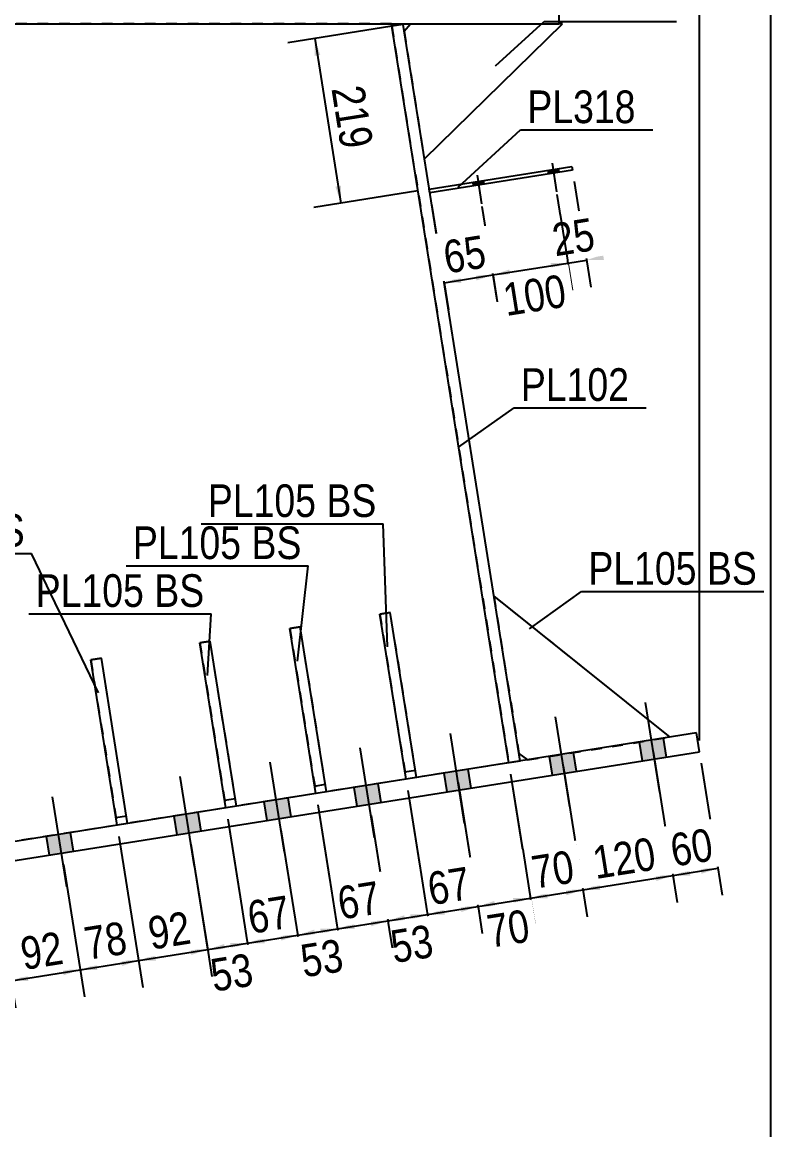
# Model space of a CAD drawing. Header units: millimetres. Extents: x -343 to 60, y -188 to 89.
# Drawn here: x -5.8 to 59.8, y -57 to 40.1 of the extents above; entities that cross this region are included whole.
import ezdxf

# ---------------------------------------------------------------- set-up
doc = ezdxf.new("R2010")
doc.units = ezdxf.units.MM
doc.linetypes.add('DXK_LINE_DOT1', pattern=[1.8814, 0.9407, -0.9407])
doc.styles.add('Arial Narrow', font='ARIALN.TTF', dxfattribs={"height": 0.2})

# ---------------------------------------------------------------- blocks, each defined once
blk = doc.blocks.new('Unknown-623466579-1210')
at = {"color": 5, "linetype": 'Continuous'}
blk.add_line((59.848, -188.079), (59.848, 88.921), dxfattribs=at)
blk = doc.blocks.new('Part-623466579-2314 - 1790')
at = {"color": 7, "linetype": 'DXK_LINE_DOT1'}
for p, q in [((18.557, -12.879), (17.635, -13.025)), ((17.635, -13.025), (19.938, -27.51)), ((20.86, -27.364), (18.557, -12.879))]:
    blk.add_line(p, q, dxfattribs=at)
blk = doc.blocks.new('Part-623466579-1833 - 1790')
at = {"color": 2, "linetype": 'Continuous'}
for p in [(41.244, 41), (-164.094, 40)]:
    blk.add_line(p, (41.244, 40), dxfattribs=at)
blk = doc.blocks.new('Part-623466579-2329 - 1790')
at = {"color": 2, "linetype": 'Continuous'}
for p, q in [((0.187, -15.8), (1.109, -15.653)), ((2.491, -30.284), (0.187, -15.8)), ((3.412, -30.138), (1.109, -15.653))]:
    blk.add_line(p, q, dxfattribs=at)
at = {"color": 7, "linetype": 'DXK_LINE_DOT1'}
for p, q in [((2.386, -29.626), (3.308, -29.48)), ((3.412, -30.138), (2.491, -30.284))]:
    blk.add_line(p, q, dxfattribs=at)
blk = doc.blocks.new('Part-623466579-2309 - 1790')
at = {"color": 2, "linetype": 'Continuous'}
for p, q in [((17.635, -13.025), (18.557, -12.879)), ((19.938, -27.51), (17.635, -13.025)), ((20.86, -27.364), (18.557, -12.879))]:
    blk.add_line(p, q, dxfattribs=at)
at = {"color": 7, "linetype": 'DXK_LINE_DOT1'}
for p, q in [((19.833, -26.852), (20.755, -26.705)), ((20.86, -27.364), (19.938, -27.51))]:
    blk.add_line(p, q, dxfattribs=at)
blk = doc.blocks.new('Part-623466579-1989 - 1790')
at = {"color": 2, "linetype": 'Continuous'}
for p, q in [((27.669, 39.342), (28.231, 40)), ((29.449, 28.149), (41.564, 40)), ((41.564, 40), (41.244, 40))]:
    blk.add_line(p, q, dxfattribs=at)
at = {"color": 7, "linetype": 'DXK_LINE_DOT1'}
for p, q in [((28.231, 40), (41.244, 40)), ((27.669, 39.342), (29.449, 28.149))]:
    blk.add_line(p, q, dxfattribs=at)
blk = doc.blocks.new('Part-623466579-2304 - 1790')
at = {"color": 7, "linetype": 'DXK_LINE_DOT1'}
for p, q in [((26.457, -11.623), (25.536, -11.769)), ((28.761, -26.107), (26.457, -11.623)), ((25.536, -11.769), (27.839, -26.254))]:
    blk.add_line(p, q, dxfattribs=at)
blk = doc.blocks.new('Part-623466579-2334 - 1790')
at = {"color": 7, "linetype": 'DXK_LINE_DOT1'}
for p, q in [((1.109, -15.653), (0.187, -15.8)), ((0.187, -15.8), (2.491, -30.284)), ((3.412, -30.138), (1.109, -15.653))]:
    blk.add_line(p, q, dxfattribs=at)
blk = doc.blocks.new('Part-623466579-1936 - 1790')
at = {"color": 2, "linetype": 'Continuous'}
for p, q in [((27.575, 39.933), (26.587, 39.776)), ((37.846, -24.662), (27.575, 39.933)), ((36.859, -24.82), (26.587, 39.776))]:
    blk.add_line(p, q, dxfattribs=at)
at = {"color": 7, "linetype": 'DXK_LINE_DOT1'}
blk.add_line((37.846, -24.662), (36.859, -24.82), dxfattribs=at)
blk = doc.blocks.new('Part-623466579-2018 - 1790')
at = {"color": 2, "linetype": 'Continuous'}
for p, q in [((53.319, -22.202), (-58.608, -40)), ((53.58, -23.848), (53.319, -22.202)), ((-58.347, -41.646), (53.58, -23.848)), ((-58.608, -40), (-58.347, -41.646))]:
    blk.add_line(p, q, dxfattribs=at)
blk = doc.blocks.new('Part-623466579-2040 - 1790')
at = {"color": 7, "linetype": 'DXK_LINE_DOT1'}
for p, q in [((51.014, -22.569), (35.543, -10.178)), ((35.543, -10.178), (37.742, -24.004)), ((38.505, -24.558), (51.014, -22.569)), ((37.742, -24.004), (38.505, -24.558))]:
    blk.add_line(p, q, dxfattribs=at)
blk = doc.blocks.new('Part-623466579-2282 - 1790')
at = {"color": 2, "linetype": 'Continuous'}
for p, q in [((25.536, -11.769), (26.457, -11.623)), ((28.761, -26.107), (26.457, -11.623)), ((27.839, -26.254), (25.536, -11.769))]:
    blk.add_line(p, q, dxfattribs=at)
at = {"color": 7, "linetype": 'DXK_LINE_DOT1'}
for p, q in [((27.734, -25.595), (28.656, -25.449)), ((28.761, -26.107), (27.839, -26.254))]:
    blk.add_line(p, q, dxfattribs=at)
blk = doc.blocks.new('Part-623466579-2319 - 1790')
at = {"color": 2, "linetype": 'Continuous'}
for p, q in [((9.734, -14.282), (10.656, -14.135)), ((12.037, -28.766), (9.734, -14.282)), ((12.959, -28.62), (10.656, -14.135))]:
    blk.add_line(p, q, dxfattribs=at)
at = {"color": 7, "linetype": 'DXK_LINE_DOT1'}
for p, q in [((11.933, -28.108), (12.854, -27.961)), ((12.959, -28.62), (12.037, -28.766))]:
    blk.add_line(p, q, dxfattribs=at)
blk = doc.blocks.new('Part-623466579-2324 - 1790')
at = {"color": 7, "linetype": 'DXK_LINE_DOT1'}
for p, q in [((10.656, -14.135), (9.734, -14.282)), ((9.734, -14.282), (12.037, -28.766)), ((12.959, -28.62), (10.656, -14.135))]:
    blk.add_line(p, q, dxfattribs=at)
blk = doc.blocks.new('Part-623466579-2396 - 1790')
at = {"color": 2, "linetype": 'Continuous'}
for p, q in [((51.014, -22.569), (35.543, -10.178)), ((37.742, -24.004), (38.505, -24.558))]:
    blk.add_line(p, q, dxfattribs=at)
blk = doc.blocks.new('Part-623466579-2433 - 1790')
at = {"color": 2, "linetype": 'Continuous'}
for p, q in [((-58.608, -40), (-58.608, 40)), ((26.587, 39.776), (26.552, 40))]:
    blk.add_line(p, q, dxfattribs=at)
at = {"color": 7, "linetype": 'DXK_LINE_DOT1'}
for p, q in [((26.552, 40), (-58.608, 40)), ((26.587, 39.776), (36.859, -24.82)), ((36.859, -24.82), (28.761, -26.107)), ((27.839, -26.254), (20.86, -27.364)), ((19.938, -27.51), (12.959, -28.62)), ((12.037, -28.766), (3.412, -30.138)), ((2.491, -30.284), (-7.78, -31.918)), ((-8.702, -32.064), (-17.327, -33.436)), ((-18.249, -33.582), (-25.228, -34.692)), ((-26.15, -34.839), (-33.129, -35.948)), ((-34.05, -36.095), (-42.149, -37.383)), ((-42.939, -37.508), (-58.608, -40))]:
    blk.add_line(p, q, dxfattribs=at)
blk = doc.blocks.new('Bolt-623466579-2434 - 1790')
at = {"linetype": 'Continuous'}
for points in [[(50.422, -22.663), (48.315, -22.998), (48.577, -24.644), (50.684, -24.309)], [(50.422, -22.663), (48.315, -22.998), (48.577, -24.644), (50.684, -24.309)], [(50.422, -22.663), (48.315, -22.998), (48.577, -24.644), (50.684, -24.309)], [(50.422, -22.663), (48.315, -22.998), (48.577, -24.644), (50.684, -24.309)], [(42.521, -23.919), (40.414, -24.254), (40.676, -25.9), (42.783, -25.565)], [(42.521, -23.919), (40.414, -24.254), (40.676, -25.9), (42.783, -25.565)], [(42.521, -23.919), (40.414, -24.254), (40.676, -25.9), (42.783, -25.565)], [(42.521, -23.919), (40.414, -24.254), (40.676, -25.9), (42.783, -25.565)], [(33.304, -25.385), (31.197, -25.72), (31.458, -27.366), (33.565, -27.031)], [(33.304, -25.385), (31.197, -25.72), (31.458, -27.366), (33.565, -27.031)], [(33.304, -25.385), (31.197, -25.72), (31.458, -27.366), (33.565, -27.031)], [(33.304, -25.385), (31.197, -25.72), (31.458, -27.366), (33.565, -27.031)], [(25.403, -26.641), (23.296, -26.976), (23.558, -28.622), (25.665, -28.287)], [(25.403, -26.641), (23.296, -26.976), (23.558, -28.622), (25.665, -28.287)], [(25.403, -26.641), (23.296, -26.976), (23.558, -28.622), (25.665, -28.287)], [(25.403, -26.641), (23.296, -26.976), (23.558, -28.622), (25.665, -28.287)], [(17.502, -27.897), (15.395, -28.233), (15.657, -29.878), (17.764, -29.543)], [(17.502, -27.897), (15.395, -28.233), (15.657, -29.878), (17.764, -29.543)], [(17.502, -27.897), (15.395, -28.233), (15.657, -29.878), (17.764, -29.543)], [(17.502, -27.897), (15.395, -28.233), (15.657, -29.878), (17.764, -29.543)], [(9.601, -29.154), (7.494, -29.489), (7.756, -31.135), (9.863, -30.8)], [(9.601, -29.154), (7.494, -29.489), (7.756, -31.135), (9.863, -30.8)], [(9.601, -29.154), (7.494, -29.489), (7.756, -31.135), (9.863, -30.8)], [(9.601, -29.154), (7.494, -29.489), (7.756, -31.135), (9.863, -30.8)], [(-1.591, -30.934), (-3.698, -31.269), (-3.437, -32.915), (-1.33, -32.58)], [(-1.591, -30.934), (-3.698, -31.269), (-3.437, -32.915), (-1.33, -32.58)], [(-1.591, -30.934), (-3.698, -31.269), (-3.437, -32.915), (-1.33, -32.58)], [(-1.591, -30.934), (-3.698, -31.269), (-3.437, -32.915), (-1.33, -32.58)], [(-12.784, -32.713), (-14.891, -33.048), (-14.629, -34.694), (-12.522, -34.359)], [(-12.784, -32.713), (-14.891, -33.048), (-14.629, -34.694), (-12.522, -34.359)], [(-12.784, -32.713), (-14.891, -33.048), (-14.629, -34.694), (-12.522, -34.359)], [(-12.784, -32.713), (-14.891, -33.048), (-14.629, -34.694), (-12.522, -34.359)], [(-20.685, -33.97), (-22.792, -34.305), (-22.53, -35.951), (-20.423, -35.616)], [(-20.685, -33.97), (-22.792, -34.305), (-22.53, -35.951), (-20.423, -35.616)], [(-20.685, -33.97), (-22.792, -34.305), (-22.53, -35.951), (-20.423, -35.616)], [(-20.685, -33.97), (-22.792, -34.305), (-22.53, -35.951), (-20.423, -35.616)], [(-28.586, -35.226), (-30.692, -35.561), (-30.431, -37.207), (-28.324, -36.872)], [(-28.586, -35.226), (-30.692, -35.561), (-30.431, -37.207), (-28.324, -36.872)], [(-28.586, -35.226), (-30.692, -35.561), (-30.431, -37.207), (-28.324, -36.872)], [(-28.586, -35.226), (-30.692, -35.561), (-30.431, -37.207), (-28.324, -36.872)], [(-36.486, -36.482), (-38.593, -36.817), (-38.331, -38.463), (-36.225, -38.128)], [(-36.486, -36.482), (-38.593, -36.817), (-38.331, -38.463), (-36.225, -38.128)], [(-36.486, -36.482), (-38.593, -36.817), (-38.331, -38.463), (-36.225, -38.128)], [(-36.486, -36.482), (-38.593, -36.817), (-38.331, -38.463), (-36.225, -38.128)], [(-45.704, -37.948), (-47.811, -38.283), (-47.549, -39.929), (-45.442, -39.594)], [(-45.704, -37.948), (-47.811, -38.283), (-47.549, -39.929), (-45.442, -39.594)], [(-45.704, -37.948), (-47.811, -38.283), (-47.549, -39.929), (-45.442, -39.594)], [(-45.704, -37.948), (-47.811, -38.283), (-47.549, -39.929), (-45.442, -39.594)], [(-53.605, -39.204), (-55.711, -39.539), (-55.45, -41.185), (-53.343, -40.85)], [(-53.605, -39.204), (-55.711, -39.539), (-55.45, -41.185), (-53.343, -40.85)], [(-53.605, -39.204), (-55.711, -39.539), (-55.45, -41.185), (-53.343, -40.85)], [(-53.605, -39.204), (-55.711, -39.539), (-55.45, -41.185), (-53.343, -40.85)]]:
    blk.add_hatch(color=3, dxfattribs=at).paths.add_polyline_path(points)
at = {"color": 3, "linetype": 'Continuous'}
for p, q in [((50.099, -27.423), (48.845, -19.538)), ((50.099, -27.423), (48.845, -19.538)), ((50.099, -27.423), (48.845, -19.538)), ((50.099, -27.423), (48.845, -19.538)), ((42.198, -28.679), (40.944, -20.795)), ((42.198, -28.679), (40.944, -20.795)), ((42.198, -28.679), (40.944, -20.795)), ((42.198, -28.679), (40.944, -20.795)), ((32.98, -30.145), (31.727, -22.26)), ((32.98, -30.145), (31.727, -22.26)), ((32.98, -30.145), (31.727, -22.26)), ((32.98, -30.145), (31.727, -22.26)), ((48.577, -24.644), (48.315, -22.998)), ((48.577, -24.644), (48.315, -22.998)), ((48.577, -24.644), (48.315, -22.998)), ((48.577, -24.644), (48.315, -22.998)), ((50.684, -24.309), (50.422, -22.663)), ((50.684, -24.309), (50.422, -22.663)), ((50.684, -24.309), (50.422, -22.663)), ((50.684, -24.309), (50.422, -22.663)), ((25.08, -31.401), (23.826, -23.517)), ((25.08, -31.401), (23.826, -23.517)), ((25.08, -31.401), (23.826, -23.517)), ((25.08, -31.401), (23.826, -23.517)), ((40.676, -25.9), (40.414, -24.254)), ((40.676, -25.9), (40.414, -24.254)), ((40.676, -25.9), (40.414, -24.254)), ((40.676, -25.9), (40.414, -24.254)), ((42.783, -25.565), (42.521, -23.919)), ((42.783, -25.565), (42.521, -23.919)), ((42.783, -25.565), (42.521, -23.919)), ((42.783, -25.565), (42.521, -23.919)), ((17.179, -32.657), (15.925, -24.773)), ((17.179, -32.657), (15.925, -24.773)), ((17.179, -32.657), (15.925, -24.773)), ((17.179, -32.657), (15.925, -24.773)), ((9.278, -33.914), (8.024, -26.029)), ((9.278, -33.914), (8.024, -26.029)), ((9.278, -33.914), (8.024, -26.029)), ((9.278, -33.914), (8.024, -26.029)), ((31.458, -27.366), (31.197, -25.72)), ((31.458, -27.366), (31.197, -25.72)), ((31.458, -27.366), (31.197, -25.72)), ((31.458, -27.366), (31.197, -25.72)), ((33.565, -27.031), (33.304, -25.385)), ((33.565, -27.031), (33.304, -25.385)), ((33.565, -27.031), (33.304, -25.385)), ((33.565, -27.031), (33.304, -25.385)), ((23.558, -28.622), (23.296, -26.976)), ((23.558, -28.622), (23.296, -26.976)), ((23.558, -28.622), (23.296, -26.976)), ((23.558, -28.622), (23.296, -26.976)), ((25.665, -28.287), (25.403, -26.641)), ((25.665, -28.287), (25.403, -26.641)), ((25.665, -28.287), (25.403, -26.641)), ((25.665, -28.287), (25.403, -26.641)), ((-1.915, -35.693), (-3.168, -27.809)), ((-1.915, -35.693), (-3.168, -27.809)), ((-1.915, -35.693), (-3.168, -27.809)), ((-1.915, -35.693), (-3.168, -27.809)), ((17.764, -29.543), (17.502, -27.897)), ((17.764, -29.543), (17.502, -27.897)), ((17.764, -29.543), (17.502, -27.897)), ((17.764, -29.543), (17.502, -27.897)), ((15.657, -29.878), (15.395, -28.233)), ((15.657, -29.878), (15.395, -28.233)), ((15.657, -29.878), (15.395, -28.233)), ((15.657, -29.878), (15.395, -28.233)), ((-13.107, -37.473), (-14.361, -29.589)), ((-13.107, -37.473), (-14.361, -29.589)), ((-13.107, -37.473), (-14.361, -29.589)), ((-13.107, -37.473), (-14.361, -29.589)), ((7.756, -31.135), (7.494, -29.489)), ((7.756, -31.135), (7.494, -29.489)), ((7.756, -31.135), (7.494, -29.489)), ((7.756, -31.135), (7.494, -29.489)), ((9.863, -30.8), (9.601, -29.154)), ((9.863, -30.8), (9.601, -29.154)), ((9.863, -30.8), (9.601, -29.154)), ((9.863, -30.8), (9.601, -29.154)), ((-21.008, -38.729), (-22.262, -30.845)), ((-21.008, -38.729), (-22.262, -30.845)), ((-21.008, -38.729), (-22.262, -30.845)), ((-21.008, -38.729), (-22.262, -30.845)), ((-1.33, -32.58), (-1.591, -30.934)), ((-1.33, -32.58), (-1.591, -30.934)), ((-1.33, -32.58), (-1.591, -30.934)), ((-1.33, -32.58), (-1.591, -30.934)), ((-3.437, -32.915), (-3.698, -31.269)), ((-3.437, -32.915), (-3.698, -31.269)), ((-3.437, -32.915), (-3.698, -31.269)), ((-3.437, -32.915), (-3.698, -31.269)), ((-28.909, -39.986), (-30.162, -32.102)), ((-28.909, -39.986), (-30.162, -32.102)), ((-28.909, -39.986), (-30.162, -32.102)), ((-28.909, -39.986), (-30.162, -32.102)), ((-12.522, -34.359), (-12.784, -32.713)), ((-12.522, -34.359), (-12.784, -32.713)), ((-12.522, -34.359), (-12.784, -32.713)), ((-12.522, -34.359), (-12.784, -32.713)), ((-36.81, -41.242), (-38.063, -33.358)), ((-36.81, -41.242), (-38.063, -33.358)), ((-36.81, -41.242), (-38.063, -33.358)), ((-36.81, -41.242), (-38.063, -33.358)), ((-20.423, -35.616), (-20.685, -33.97)), ((-20.423, -35.616), (-20.685, -33.97)), ((-20.423, -35.616), (-20.685, -33.97)), ((-20.423, -35.616), (-20.685, -33.97)), ((-14.629, -34.694), (-14.891, -33.048)), ((-14.629, -34.694), (-14.891, -33.048)), ((-14.629, -34.694), (-14.891, -33.048)), ((-14.629, -34.694), (-14.891, -33.048)), ((-46.027, -42.708), (-47.281, -34.824)), ((-46.027, -42.708), (-47.281, -34.824)), ((-46.027, -42.708), (-47.281, -34.824)), ((-46.027, -42.708), (-47.281, -34.824)), ((-22.53, -35.951), (-22.792, -34.305)), ((-22.53, -35.951), (-22.792, -34.305)), ((-22.53, -35.951), (-22.792, -34.305)), ((-22.53, -35.951), (-22.792, -34.305)), ((-30.431, -37.207), (-30.692, -35.561)), ((-30.431, -37.207), (-30.692, -35.561)), ((-30.431, -37.207), (-30.692, -35.561)), ((-30.431, -37.207), (-30.692, -35.561)), ((-28.324, -36.872), (-28.586, -35.226)), ((-28.324, -36.872), (-28.586, -35.226)), ((-28.324, -36.872), (-28.586, -35.226)), ((-28.324, -36.872), (-28.586, -35.226)), ((-53.928, -43.964), (-55.181, -36.08)), ((-53.928, -43.964), (-55.181, -36.08)), ((-53.928, -43.964), (-55.181, -36.08)), ((-53.928, -43.964), (-55.181, -36.08)), ((-38.331, -38.463), (-38.593, -36.817)), ((-38.331, -38.463), (-38.593, -36.817)), ((-38.331, -38.463), (-38.593, -36.817)), ((-38.331, -38.463), (-38.593, -36.817)), ((-36.225, -38.128), (-36.486, -36.482)), ((-36.225, -38.128), (-36.486, -36.482)), ((-36.225, -38.128), (-36.486, -36.482)), ((-36.225, -38.128), (-36.486, -36.482)), ((-47.549, -39.929), (-47.811, -38.283)), ((-47.549, -39.929), (-47.811, -38.283)), ((-47.549, -39.929), (-47.811, -38.283)), ((-47.549, -39.929), (-47.811, -38.283)), ((-45.442, -39.594), (-45.704, -37.948)), ((-45.442, -39.594), (-45.704, -37.948)), ((-45.442, -39.594), (-45.704, -37.948)), ((-45.442, -39.594), (-45.704, -37.948)), ((-55.45, -41.185), (-55.711, -39.539)), ((-55.45, -41.185), (-55.711, -39.539)), ((-55.45, -41.185), (-55.711, -39.539)), ((-55.45, -41.185), (-55.711, -39.539)), ((-53.343, -40.85), (-53.605, -39.204)), ((-53.343, -40.85), (-53.605, -39.204)), ((-53.343, -40.85), (-53.605, -39.204)), ((-53.343, -40.85), (-53.605, -39.204))]:
    blk.add_line(p, q, dxfattribs=at)
blk = doc.blocks.new('Part-623466579-10462 - 1790')
at = {"color": 2, "linetype": 'Continuous'}
for p, q in [((29.869, 25.505), (42.379, 27.494)), ((42.379, 27.494), (42.431, 27.165)), ((42.431, 27.165), (29.922, 25.176))]:
    blk.add_line(p, q, dxfattribs=at)
at = {"color": 7, "linetype": 'DXK_LINE_DOT1'}
blk.add_line((29.922, 25.176), (29.869, 25.505), dxfattribs=at)
blk = doc.blocks.new('Bolt-623466579-10463 - 1790')
at = {"linetype": 'Continuous'}
for points in [[(40.324, 26.83), (41.246, 26.976), (41.194, 27.306), (40.272, 27.159)], [(40.324, 26.83), (41.246, 26.976), (41.194, 27.306), (40.272, 27.159)], [(33.74, 25.783), (34.662, 25.929), (34.61, 26.259), (33.688, 26.112)], [(33.74, 25.783), (34.662, 25.929), (34.61, 26.259), (33.688, 26.112)]]:
    blk.add_hatch(color=3, dxfattribs=at).paths.add_polyline_path(points)
at = {"color": 3, "linetype": 'Continuous'}
for p, q in [((40.649, 27.759), (41.047, 25.257)), ((40.649, 27.759), (41.047, 25.257)), ((41.194, 27.306), (41.246, 26.976)), ((41.194, 27.306), (41.246, 26.976)), ((34.065, 26.712), (34.463, 24.21)), ((34.065, 26.712), (34.463, 24.21)), ((34.61, 26.259), (34.662, 25.929)), ((34.61, 26.259), (34.662, 25.929)), ((40.272, 27.159), (40.324, 26.83)), ((40.272, 27.159), (40.324, 26.83)), ((33.688, 26.112), (33.74, 25.783)), ((33.688, 26.112), (33.74, 25.783))]:
    blk.add_line(p, q, dxfattribs=at)
blk = doc.blocks.new('StraightDimension-623466579-2671 - 1790')
at = {"linetype": 'Continuous'}
for points in [[(49.735, -34.686), (51.255, -34.697), (49.813, -35.18)], [(44.886, -35.963), (43.365, -35.952), (44.807, -35.47)]]:
    blk.add_hatch(color=7, dxfattribs=at).paths.add_polyline_path(points)
at = {"color": 7, "linetype": 'Continuous'}
for p, q in [((49.525, -23.818), (51.632, -37.068)), ((41.635, -25.073), (43.742, -38.322)), ((43.365, -35.952), (51.255, -34.697))]:
    blk.add_line(p, q, dxfattribs=at)
at = {"color": 0}
blk.add_wipeout([(50.587, -34.652), (49.928, -30.504), (43.326, -31.554), (43.986, -35.701)], dxfattribs=at)
at = {"color": 3, "style": 'Arial Narrow'}
blk.add_text('120', height=2.8633, rotation=9.03554, dxfattribs=at).set_placement((44.484, -35.015))
blk = doc.blocks.new('StraightDimension-623466579-2750 - 1790')
at = {"linetype": 'Continuous'}
for points in [[(15.445, -40.645), (13.924, -40.633), (15.367, -40.151)], [(16.815, -39.921), (18.336, -39.932), (16.893, -40.414)]]:
    blk.add_hatch(color=7, dxfattribs=at).paths.add_polyline_path(points)
at = {"color": 7, "linetype": 'Continuous'}
for p, q in [((12.194, -29.754), (14.301, -43.004)), ((16.867, -30.699), (18.713, -42.302)), ((13.924, -40.633), (18.336, -39.932))]:
    blk.add_line(p, q, dxfattribs=at)
at = {"color": 0}
blk.add_wipeout([(18.504, -39.753), (17.845, -35.605), (13.049, -36.368), (13.708, -40.516)], dxfattribs=at)
at = {"color": 3, "style": 'Arial Narrow'}
blk.add_text('67', height=2.8633, rotation=9.03554, dxfattribs=at).set_placement((14.207, -39.829))
blk = doc.blocks.new('StraightDimension-623466579-11351 - 1790')
at = {"linetype": 'Continuous'}
for points in [[(45.206, 19.265), (43.685, 19.276), (45.128, 19.758)], [(40.519, 19.026), (42.04, 19.014), (40.597, 18.532)]]:
    blk.add_hatch(color=7, dxfattribs=at).paths.add_polyline_path(points)
at = {"color": 7, "linetype": 'Continuous'}
for p, q in [((42.588, 26.177), (44.062, 16.906)), ((41.082, 25.033), (42.416, 16.644)), ((42.04, 19.014), (43.685, 19.276))]:
    blk.add_line(p, q, dxfattribs=at)
at = {"color": 0}
blk.add_wipeout([(45.237, 19.675), (44.577, 23.822), (39.781, 23.06), (40.441, 18.912)], dxfattribs=at)
at = {"color": 3, "style": 'Arial Narrow'}
blk.add_text('25', height=2.8633, rotation=9.03554, dxfattribs=at).set_placement((40.939, 19.599))
blk = doc.blocks.new('StraightDimension-623466579-2687 - 1790')
at = {"linetype": 'Continuous'}
for points in [[(41.845, -35.941), (43.365, -35.952), (41.923, -36.434)], [(40.267, -36.698), (38.746, -36.687), (40.188, -36.204)]]:
    blk.add_hatch(color=7, dxfattribs=at).paths.add_polyline_path(points)
at = {"color": 7, "linetype": 'Continuous'}
for p, q in [((41.635, -25.073), (43.742, -38.322)), ((37.016, -25.807), (39.123, -39.057)), ((38.746, -36.687), (43.365, -35.952))]:
    blk.add_line(p, q, dxfattribs=at)
at = {"color": 0}
blk.add_wipeout([(43.43, -35.79), (42.77, -31.642), (37.974, -32.405), (38.634, -36.552)], dxfattribs=at)
at = {"color": 3, "style": 'Arial Narrow'}
blk.add_text('70', height=2.8633, rotation=9.03554, dxfattribs=at).set_placement((39.132, -35.866))
blk = doc.blocks.new('StraightDimension-623466579-2657 - 1790')
at = {"linetype": 'Continuous'}
for points in [[(52.776, -34.709), (51.255, -34.697), (52.698, -34.215)], [(53.685, -34.058), (55.206, -34.069), (53.764, -34.552)]]:
    blk.add_hatch(color=7, dxfattribs=at).paths.add_polyline_path(points)
at = {"color": 7, "linetype": 'Continuous'}
for p, q in [((49.525, -23.818), (51.632, -37.068)), ((53.738, -24.836), (55.583, -36.439)), ((51.255, -34.697), (55.206, -34.069))]:
    blk.add_line(p, q, dxfattribs=at)
at = {"color": 0}
blk.add_wipeout([(55.605, -33.854), (54.945, -29.706), (50.149, -30.469), (50.809, -34.616)], dxfattribs=at)
at = {"color": 3, "style": 'Arial Narrow'}
blk.add_text('60', height=2.8633, rotation=9.03554, dxfattribs=at).set_placement((51.307, -33.93))
blk = doc.blocks.new('StraightDimension-623466579-2693 - 1790')
at = {"linetype": 'Continuous'}
for points in [[(37.225, -36.675), (38.746, -36.687), (37.304, -37.169)], [(35.663, -37.43), (34.142, -37.419), (35.584, -36.936)]]:
    blk.add_hatch(color=7, dxfattribs=at).paths.add_polyline_path(points)
at = {"color": 7, "linetype": 'Continuous'}
for p, q in [((37.016, -25.807), (39.099, -38.909)), ((32.412, -26.539), (34.496, -39.641)), ((34.142, -37.419), (38.746, -36.687))]:
    blk.add_line(p, q, dxfattribs=at)
at = {"color": 0}
blk.add_wipeout([(39.525, -40.967), (38.866, -36.819), (34.07, -37.582), (34.729, -41.73)], dxfattribs=at)
at = {"color": 3, "style": 'Arial Narrow'}
blk.add_text('70', height=2.8633, rotation=9.03554, dxfattribs=at).set_placement((35.228, -41.043))
blk = doc.blocks.new('StraightDimension-623466579-2700 - 1790')
at = {"linetype": 'Continuous'}
for points in [[(31.247, -38.132), (29.726, -38.121), (31.168, -37.638)], [(32.622, -37.407), (34.142, -37.419), (32.7, -37.901)]]:
    blk.add_hatch(color=7, dxfattribs=at).paths.add_polyline_path(points)
at = {"color": 7, "linetype": 'Continuous'}
for p, q in [((32.412, -26.539), (34.519, -39.789)), ((27.996, -27.241), (30.103, -40.491)), ((29.726, -38.121), (34.142, -37.419))]:
    blk.add_line(p, q, dxfattribs=at)
at = {"color": 0}
blk.add_wipeout([(34.309, -37.24), (33.649, -33.092), (28.853, -33.855), (29.513, -38.003)], dxfattribs=at)
at = {"color": 3, "style": 'Arial Narrow'}
blk.add_text('67', height=2.8633, rotation=9.03554, dxfattribs=at).set_placement((30.011, -37.316))
blk = doc.blocks.new('StraightDimension-623466579-2711 - 1790')
at = {"linetype": 'Continuous'}
for points in [[(27.757, -38.687), (26.236, -38.676), (27.678, -38.193)], [(28.205, -38.11), (29.726, -38.121), (28.284, -38.603)]]:
    blk.add_hatch(color=7, dxfattribs=at).paths.add_polyline_path(points)
at = {"color": 7, "linetype": 'Continuous'}
for p, q in [((27.996, -27.241), (30.079, -40.343)), ((24.768, -29.442), (26.59, -40.898)), ((26.236, -38.676), (29.726, -38.121))]:
    blk.add_line(p, q, dxfattribs=at)
at = {"color": 0}
blk.add_wipeout([(31.062, -42.313), (30.403, -38.165), (25.607, -38.928), (26.266, -43.076)], dxfattribs=at)
at = {"color": 3, "style": 'Arial Narrow'}
blk.add_text('53', height=2.8633, rotation=9.03554, dxfattribs=at).set_placement((26.765, -42.389))
blk = doc.blocks.new('StraightDimension-623466579-2724 - 1790')
at = {"linetype": 'Continuous'}
for points in [[(24.716, -38.664), (26.236, -38.676), (24.794, -39.158)], [(23.346, -39.388), (21.825, -39.377), (23.267, -38.895)]]:
    blk.add_hatch(color=7, dxfattribs=at).paths.add_polyline_path(points)
at = {"color": 7, "linetype": 'Continuous'}
for p, q in [((20.095, -28.498), (22.202, -41.747)), ((24.768, -29.442), (26.613, -41.046)), ((21.825, -39.377), (26.236, -38.676))]:
    blk.add_line(p, q, dxfattribs=at)
at = {"color": 0}
blk.add_wipeout([(26.405, -38.497), (25.746, -34.349), (20.95, -35.112), (21.609, -39.26)], dxfattribs=at)
at = {"color": 3, "style": 'Arial Narrow'}
blk.add_text('67', height=2.8633, rotation=9.03554, dxfattribs=at).set_placement((22.108, -38.573))
blk = doc.blocks.new('StraightDimension-623466579-2737 - 1790')
at = {"linetype": 'Continuous'}
for points in [[(19.856, -39.943), (18.336, -39.932), (19.778, -39.45)], [(20.304, -39.366), (21.825, -39.377), (20.383, -39.86)]]:
    blk.add_hatch(color=7, dxfattribs=at).paths.add_polyline_path(points)
at = {"color": 7, "linetype": 'Continuous'}
for p, q in [((20.095, -28.498), (22.178, -41.599)), ((16.867, -30.699), (18.689, -42.154)), ((18.336, -39.932), (21.825, -39.377))]:
    blk.add_line(p, q, dxfattribs=at)
at = {"color": 0}
blk.add_wipeout([(23.161, -43.569), (22.502, -39.421), (17.706, -40.184), (18.365, -44.332)], dxfattribs=at)
at = {"color": 3, "style": 'Arial Narrow'}
blk.add_text('53', height=2.8633, rotation=9.03554, dxfattribs=at).set_placement((18.864, -43.645))
blk = doc.blocks.new('StraightDimension-623466579-2763 - 1790')
at = {"linetype": 'Continuous'}
for points in [[(11.956, -41.2), (10.435, -41.188), (11.877, -40.706)], [(12.404, -40.622), (13.924, -40.633), (12.482, -41.116)]]:
    blk.add_hatch(color=7, dxfattribs=at).paths.add_polyline_path(points)
at = {"color": 7, "linetype": 'Continuous'}
for p, q in [((12.194, -29.754), (14.278, -42.856)), ((8.967, -31.955), (10.788, -43.41)), ((10.435, -41.188), (13.924, -40.633))]:
    blk.add_line(p, q, dxfattribs=at)
at = {"color": 0}
blk.add_wipeout([(15.261, -44.826), (14.601, -40.678), (9.805, -41.44), (10.465, -45.588)], dxfattribs=at)
at = {"color": 3, "style": 'Arial Narrow'}
blk.add_text('53', height=2.8633, rotation=9.03554, dxfattribs=at).set_placement((10.963, -44.901))
blk = doc.blocks.new('StraightDimension-623466579-2776 - 1790')
at = {"linetype": 'Continuous'}
for points in [[(5.898, -42.163), (4.378, -42.152), (5.82, -41.669)], [(8.914, -41.177), (10.435, -41.188), (8.993, -41.671)]]:
    blk.add_hatch(color=7, dxfattribs=at).paths.add_polyline_path(points)
at = {"color": 7, "linetype": 'Continuous'}
for p, q in [((2.648, -31.272), (4.755, -44.522)), ((8.967, -31.955), (10.812, -43.559)), ((4.378, -42.152), (10.435, -41.188))]:
    blk.add_line(p, q, dxfattribs=at)
at = {"color": 0}
blk.add_wipeout([(9.781, -41.14), (9.121, -36.993), (4.325, -37.755), (4.985, -41.903)], dxfattribs=at)
at = {"color": 3, "style": 'Arial Narrow'}
blk.add_text('92', height=2.8633, rotation=9.03554, dxfattribs=at).set_placement((5.483, -41.216))
blk = doc.blocks.new('StraightDimension-623466579-2789 - 1790')
at = {"linetype": 'Continuous'}
for points in [[(0.763, -42.979), (-0.758, -42.968), (0.684, -42.486)], [(2.857, -42.14), (4.378, -42.152), (2.936, -42.634)]]:
    blk.add_hatch(color=7, dxfattribs=at).paths.add_polyline_path(points)
at = {"color": 7, "linetype": 'Continuous'}
for p, q in [((2.648, -31.272), (4.755, -44.522)), ((-2.226, -33.735), (-0.381, -45.338)), ((-0.758, -42.968), (4.378, -42.152))]:
    blk.add_line(p, q, dxfattribs=at)
at = {"color": 0}
blk.add_wipeout([(4.184, -42.03), (3.525, -37.882), (-1.271, -38.645), (-0.612, -42.793)], dxfattribs=at)
at = {"color": 3, "style": 'Arial Narrow'}
blk.add_text('78', height=2.8633, rotation=9.03554, dxfattribs=at).set_placement((-0.113, -42.106))
blk = doc.blocks.new('StraightDimension-623466579-2803 - 1790')
at = {"linetype": 'Continuous'}
for points in [[(-5.294, -43.943), (-6.815, -43.931), (-5.373, -43.449)], [(-2.278, -42.957), (-0.758, -42.968), (-2.2, -43.451)]]:
    blk.add_hatch(color=7, dxfattribs=at).paths.add_polyline_path(points)
at = {"color": 7, "linetype": 'Continuous'}
for p, q in [((-8.545, -33.052), (-6.438, -46.302)), ((-2.226, -33.735), (-0.381, -45.338)), ((-6.815, -43.931), (-0.758, -42.968))]:
    blk.add_line(p, q, dxfattribs=at)
at = {"color": 0}
blk.add_wipeout([(-1.412, -42.92), (-2.072, -38.772), (-6.868, -39.535), (-6.208, -43.683)], dxfattribs=at)
at = {"color": 3, "style": 'Arial Narrow'}
blk.add_text('92', height=2.8633, rotation=9.03554, dxfattribs=at).set_placement((-5.71, -42.996))
blk = doc.blocks.new('StraightDimension-623466579-2962 - 1790')
at = {"color": 7, "linetype": 'Continuous'}
blk.add_line((53.58, -22.848), (53.58, 86.387), dxfattribs=at)
blk = doc.blocks.new('StraightDimension-623466579-11318 - 1790')
at = {"linetype": 'Continuous'}
for points in [[(19.818, 37.181), (19.83, 38.702), (20.312, 37.259)], [(22.135, 25.794), (22.124, 24.273), (21.642, 25.715)]]:
    blk.add_hatch(color=7, dxfattribs=at).paths.add_polyline_path(points)
at = {"color": 7, "linetype": 'Continuous'}
for p, q in [((26.587, 39.776), (17.459, 38.325)), ((19.83, 38.702), (22.124, 24.273)), ((28.882, 25.348), (19.754, 23.896))]:
    blk.add_line(p, q, dxfattribs=at)
at = {"color": 0}
blk.add_wipeout([(21.65, 28.21), (25.798, 28.87), (24.748, 35.471), (20.6, 34.812)], dxfattribs=at)
at = {"color": 3, "style": 'Arial Narrow'}
blk.add_text('219', height=2.8633, rotation=-80.96467, dxfattribs=at).set_placement((21.287, 34.313))
blk = doc.blocks.new('StraightDimension-623466579-11352 - 1790')
at = {"linetype": 'Continuous'}
for points in [[(40.519, 19.026), (42.04, 19.014), (40.597, 18.532)], [(36.976, 17.956), (35.456, 17.967), (36.898, 18.45)]]:
    blk.add_hatch(color=7, dxfattribs=at).paths.add_polyline_path(points)
at = {"color": 7, "linetype": 'Continuous'}
for p, q in [((41.082, 25.033), (42.393, 16.792)), ((34.498, 23.986), (35.809, 15.745)), ((35.456, 17.967), (42.04, 19.014))]:
    blk.add_line(p, q, dxfattribs=at)
at = {"color": 0}
blk.add_wipeout([(42.731, 14.72), (42.072, 18.868), (35.47, 17.818), (36.13, 13.67)], dxfattribs=at)
at = {"color": 3, "style": 'Arial Narrow'}
blk.add_text('100', height=2.8633, rotation=9.03554, dxfattribs=at).set_placement((36.628, 14.357))
blk = doc.blocks.new('StraightDimension-623466579-11353 - 1790')
at = {"linetype": 'Continuous'}
for points in [[(32.697, 17.275), (31.176, 17.287), (32.618, 17.769)], [(33.935, 17.979), (35.456, 17.967), (34.013, 17.485)]]:
    blk.add_hatch(color=7, dxfattribs=at).paths.add_polyline_path(points)
at = {"color": 7, "linetype": 'Continuous'}
for p, q in [((30.079, 24.188), (31.553, 14.917)), ((34.498, 23.986), (35.832, 15.597)), ((31.176, 17.287), (35.456, 17.967))]:
    blk.add_line(p, q, dxfattribs=at)
at = {"color": 0}
blk.add_wipeout([(35.69, 18.157), (35.031, 22.304), (30.235, 21.542), (30.894, 17.394)], dxfattribs=at)
at = {"color": 3, "style": 'Arial Narrow'}
blk.add_text('65', height=2.8633, rotation=9.03554, dxfattribs=at).set_placement((31.393, 18.081))
blk = doc.blocks.new('Mark-623466579-1932 - 1790')
at = {"color": 7, "linetype": 'Continuous'}
for p, q in [((32.455, 2.877), (37.318, 6.322)), ((37.318, 6.322), (48.922, 6.322))]:
    blk.add_line(p, q, dxfattribs=at)
at = {"color": 0}
blk.add_wipeout([(47.422, 6.922), (47.422, 9.922), (37.918, 9.922), (37.918, 6.922)], dxfattribs=at)
blk.add_wipeout([(47.422, 6.922), (47.422, 9.922), (37.918, 9.922), (37.918, 6.922)], dxfattribs=at)
at = {"color": 3, "style": 'Arial Narrow'}
blk.add_text('PL102', height=2.8633, dxfattribs=at).set_placement((37.918, 6.922))
blk = doc.blocks.new('Mark-623466579-1985 - 1790')
at = {"color": 7, "linetype": 'Continuous'}
for p, q in [((35.677, 36.318), (39.964, 40.199)), ((39.964, 40.199), (51.568, 40.199))]:
    blk.add_line(p, q, dxfattribs=at)
at = {"color": 0}
for points in [[(50.068, 44.699), (50.068, 47.699), (40.564, 47.699), (40.564, 44.699)], [(50.32, 40.799), (50.32, 43.799), (40.564, 43.799), (40.564, 40.799)]]:
    blk.add_wipeout(points, dxfattribs=at)
for points in [[(50.068, 44.699), (50.068, 47.699), (40.564, 47.699), (40.564, 44.699)], [(50.32, 40.799), (50.32, 43.799), (40.564, 43.799), (40.564, 40.799)]]:
    blk.add_wipeout(points, dxfattribs=at)
at = {"color": 3, "style": 'Arial Narrow'}
blk.add_text('PL103', height=2.8633, dxfattribs=at).set_placement((40.564, 44.699))
at = {"color": 1, "style": 'Arial Narrow'}
blk.add_text("CTR'D", height=2.8633, dxfattribs=at).set_placement((40.564, 40.799))
blk = doc.blocks.new('MarkSet-623466579-3247 - 1790')
at = {"color": 7, "linetype": 'Continuous'}
for p in [(-5.252, -11.745), (10.414, -17.151)]:
    blk.add_line(p, (10.735, -11.745), dxfattribs=at)
at = {"color": 0}
for points in [[(4.852, -11.145), (4.852, -8.145), (-4.652, -8.145), (-4.652, -11.145)], [(10.135, -11.145), (10.135, -8.145), (5.752, -8.145), (5.752, -11.145)]]:
    blk.add_wipeout(points, dxfattribs=at)
for points in [[(4.852, -11.145), (4.852, -8.145), (-4.652, -8.145), (-4.652, -11.145)], [(10.135, -11.145), (10.135, -8.145), (5.752, -8.145), (5.752, -11.145)]]:
    blk.add_wipeout(points, dxfattribs=at)
at = {"color": 3, "style": 'Arial Narrow'}
for s, p in [('PL105', (-4.652, -11.145)), ('BS', (5.752, -11.145))]:
    blk.add_text(s, height=2.8633, dxfattribs=at).set_placement(p)
blk = doc.blocks.new('MarkSet-623466579-3211 - 1790')
at = {"color": 7, "linetype": 'Continuous'}
for p, q in [((38.657, -13.073), (43.239, -9.799)), ((43.239, -9.799), (59.226, -9.799))]:
    blk.add_line(p, q, dxfattribs=at)
at = {"color": 0}
for points in [[(53.343, -9.199), (53.343, -6.199), (43.839, -6.199), (43.839, -9.199)], [(58.626, -9.199), (58.626, -6.199), (54.243, -6.199), (54.243, -9.199)]]:
    blk.add_wipeout(points, dxfattribs=at)
for points in [[(53.343, -9.199), (53.343, -6.199), (43.839, -6.199), (43.839, -9.199)], [(58.626, -9.199), (58.626, -6.199), (54.243, -6.199), (54.243, -9.199)]]:
    blk.add_wipeout(points, dxfattribs=at)
at = {"color": 3, "style": 'Arial Narrow'}
for s, p in [('PL105', (43.839, -9.199)), ('BS', (54.243, -9.199))]:
    blk.add_text(s, height=2.8633, dxfattribs=at).set_placement(p)
blk = doc.blocks.new('MarkSet-623466579-3235 - 1790')
at = {"color": 7, "linetype": 'Continuous'}
for p in [(9.851, -3.859), (26.215, -14.639)]:
    blk.add_line(p, (25.838, -3.859), dxfattribs=at)
at = {"color": 0}
for points in [[(19.955, -3.259), (19.955, -0.259), (10.451, -0.259), (10.451, -3.259)], [(25.238, -3.259), (25.238, -0.259), (20.855, -0.259), (20.855, -3.259)]]:
    blk.add_wipeout(points, dxfattribs=at)
for points in [[(19.955, -3.259), (19.955, -0.259), (10.451, -0.259), (10.451, -3.259)], [(25.238, -3.259), (25.238, -0.259), (20.855, -0.259), (20.855, -3.259)]]:
    blk.add_wipeout(points, dxfattribs=at)
at = {"color": 3, "style": 'Arial Narrow'}
for s, p in [('PL105', (10.451, -3.259)), ('BS', (20.855, -3.259))]:
    blk.add_text(s, height=2.8633, dxfattribs=at).set_placement(p)
blk = doc.blocks.new('MarkSet-623466579-3241 - 1790')
at = {"color": 7, "linetype": 'Continuous'}
for p in [(3.277, -7.549), (18.315, -15.895)]:
    blk.add_line(p, (19.264, -7.549), dxfattribs=at)
at = {"color": 0}
for points in [[(13.381, -6.949), (13.381, -3.949), (3.877, -3.949), (3.877, -6.949)], [(18.664, -6.949), (18.664, -3.949), (14.281, -3.949), (14.281, -6.949)]]:
    blk.add_wipeout(points, dxfattribs=at)
for points in [[(13.381, -6.949), (13.381, -3.949), (3.877, -3.949), (3.877, -6.949)], [(18.664, -6.949), (18.664, -3.949), (14.281, -3.949), (14.281, -6.949)]]:
    blk.add_wipeout(points, dxfattribs=at)
at = {"color": 3, "style": 'Arial Narrow'}
for s, p in [('PL105', (3.877, -6.949)), ('BS', (14.281, -6.949))]:
    blk.add_text(s, height=2.8633, dxfattribs=at).set_placement(p)
blk = doc.blocks.new('MarkSet-623466579-3253 - 1790')
at = {"color": 7, "linetype": 'Continuous'}
for p in [(-21.004, -6.465), (0.867, -18.669)]:
    blk.add_line(p, (-5.018, -6.465), dxfattribs=at)
at = {"color": 0}
for points in [[(-10.9, -5.865), (-10.9, -2.865), (-20.404, -2.865), (-20.404, -5.865)], [(-5.618, -5.865), (-5.618, -2.865), (-10, -2.865), (-10, -5.865)]]:
    blk.add_wipeout(points, dxfattribs=at)
for points in [[(-10.9, -5.865), (-10.9, -2.865), (-20.404, -2.865), (-20.404, -5.865)], [(-5.618, -5.865), (-5.618, -2.865), (-10, -2.865), (-10, -5.865)]]:
    blk.add_wipeout(points, dxfattribs=at)
at = {"color": 3, "style": 'Arial Narrow'}
for s, p in [('PL105', (-20.404, -5.865)), ('BS', (-10, -5.865))]:
    blk.add_text(s, height=2.8633, dxfattribs=at).set_placement(p)
blk = doc.blocks.new('Mark-623466579-10469 - 1790')
at = {"color": 7, "linetype": 'Continuous'}
for p, q in [((32.408, 25.66), (37.885, 30.682)), ((37.885, 30.682), (49.489, 30.682))]:
    blk.add_line(p, q, dxfattribs=at)
at = {"color": 0}
blk.add_wipeout([(47.989, 31.282), (47.989, 34.282), (38.485, 34.282), (38.485, 31.282)], dxfattribs=at)
blk.add_wipeout([(47.989, 31.282), (47.989, 34.282), (38.485, 34.282), (38.485, 31.282)], dxfattribs=at)
at = {"color": 3, "style": 'Arial Narrow'}
blk.add_text('PL318', height=2.8633, dxfattribs=at).set_placement((38.485, 31.282))

msp = doc.modelspace()

# ---------------------------------------------------------------- block references
for name in ['Unknown-623466579-1210', 'Part-623466579-1833 - 1790', 'Part-623466579-2433 - 1790', 'Part-623466579-1936 - 1790', 'Part-623466579-1989 - 1790', 'Part-623466579-10462 - 1790', 'Bolt-623466579-10463 - 1790', 'Part-623466579-2040 - 1790', 'Part-623466579-2396 - 1790', 'Part-623466579-2304 - 1790', 'Part-623466579-2282 - 1790', 'Part-623466579-2314 - 1790', 'Part-623466579-2309 - 1790', 'Part-623466579-2319 - 1790', 'Part-623466579-2324 - 1790', 'Part-623466579-2329 - 1790', 'Part-623466579-2334 - 1790', 'Bolt-623466579-2434 - 1790', 'Part-623466579-2018 - 1790']:
    msp.add_blockref(name, (0, 0))

# ---------------------------------------------------------------- next in the draw order: block references
for name in ['StraightDimension-623466579-11351 - 1790', 'StraightDimension-623466579-2671 - 1790', 'StraightDimension-623466579-2750 - 1790']:
    msp.add_blockref(name, (0, 0))

# ---------------------------------------------------------------- next in the draw order: block references
for name in ['StraightDimension-623466579-2962 - 1790', 'StraightDimension-623466579-2657 - 1790', 'StraightDimension-623466579-2687 - 1790', 'StraightDimension-623466579-2763 - 1790']:
    msp.add_blockref(name, (0, 0))

# ---------------------------------------------------------------- next in the draw order: block references
for name in ['Mark-623466579-1985 - 1790', 'StraightDimension-623466579-11318 - 1790', 'Mark-623466579-10469 - 1790', 'StraightDimension-623466579-11352 - 1790', 'Mark-623466579-1932 - 1790', 'MarkSet-623466579-3211 - 1790', 'MarkSet-623466579-3247 - 1790', 'StraightDimension-623466579-2693 - 1790', 'StraightDimension-623466579-2776 - 1790']:
    msp.add_blockref(name, (0, 0))

# ---------------------------------------------------------------- next in the draw order: block references
for name in ['StraightDimension-623466579-11353 - 1790', 'MarkSet-623466579-3235 - 1790', 'MarkSet-623466579-3253 - 1790', 'StraightDimension-623466579-2700 - 1790', 'StraightDimension-623466579-2789 - 1790']:
    msp.add_blockref(name, (0, 0))

# ---------------------------------------------------------------- next in the draw order: block references
for name in ['MarkSet-623466579-3241 - 1790', 'StraightDimension-623466579-2711 - 1790', 'StraightDimension-623466579-2803 - 1790']:
    msp.add_blockref(name, (0, 0))

# ---------------------------------------------------------------- next in the draw order: block references
msp.add_blockref('StraightDimension-623466579-2724 - 1790', (0, 0))

# ---------------------------------------------------------------- next in the draw order: block references
msp.add_blockref('StraightDimension-623466579-2737 - 1790', (0, 0))

doc.saveas('drawing.dxf')
